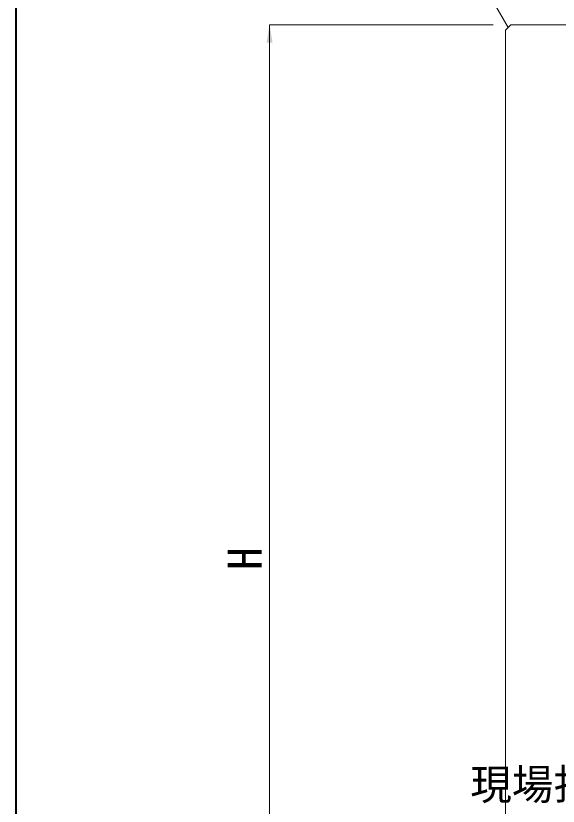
# Model space of a CAD drawing. Units: millimetres at full size; details may follow other scales. Extents: x 77366 to 106166, y -28085 to 6898.
# Drawn here: x 102366 to 102975, y -3610 to -2722 of the extents above; entities that cross this region are included whole.
import ezdxf
from ezdxf.enums import TextEntityAlignment as Align

# ---------------------------------------------------------------- set-up
doc = ezdxf.new("R2010")
doc.units = ezdxf.units.MM
doc.header["$LTSCALE"] = 50
for name, color, linetype, lineweight in [('図枠', 7, 'Continuous', 5), ('寸法線', 7, 'Continuous', 13), ('引出線', 4, 'Continuous', 13), ('本体', 2, 'Continuous', 20)]:
    doc.layers.add(name, color=color, linetype=linetype, lineweight=lineweight)
doc.styles.add('ＭＳ ゴシック', font='')
doc.styles.get('ＭＳ ゴシック').set_extended_font_data('MS Gothic')

# ---------------------------------------------------------------- blocks, each defined once
blk = doc.blocks.new('filled_arrow')
at = {"color": 0, "linetype": 'Continuous', "lineweight": -2}
blk.add_solid([(7.5, 1.25), (0, 0), (7.5, -1.25)], dxfattribs=at)

msp = doc.modelspace()

# ---------------------------------------------------------------- linework, layer by layer
at = {"layer": '図枠', "lineweight": 40}
msp.add_line((102365.8, -1525.36), (102365.8, -7065.36), dxfattribs=at)
at = {"layer": '寸法線'}
for p in [(102650.8, -3931.94), (102901.8, -2731.94)]:
    msp.add_line(p, (102650.8, -2731.94), dxfattribs=at)
at = {"layer": '引出線'}
msp.add_lwpolyline([(102918.8, -2734.94), (102818.73, -2561.62), (102756.34, -2561.62)], dxfattribs=at)
at = {"layer": '本体'}
for p, q in [((102921.8, -2731.94), (102915.8, -2737.94)), ((102921.8, -2731.94), (103909.8, -2731.94)), ((102915.8, -2737.94), (102915.8, -3931.94))]:
    msp.add_line(p, q, dxfattribs=at)

# ---------------------------------------------------------------- block references
at = {"layer": '寸法線', "xscale": 2.67, "yscale": 2.67, "rotation": 270}
msp.add_blockref('filled_arrow', (102650.8, -2731.94), dxfattribs=at)
at = {"layer": '引出線', "xscale": 0.133, "yscale": 0.133, "rotation": 120}
msp.add_blockref('filled_arrow', (102918.8, -2734.94), dxfattribs=at)

# ---------------------------------------------------------------- texts
at = {"layer": '寸法線', "style": 'ＭＳ ゴシック'}
msp.add_text('H', height=37.98, rotation=90, dxfattribs=at).set_placement((102622.8, -3331.94), align=Align.MIDDLE_CENTER)
at = {"layer": '引出線', "style": 'ＭＳ ゴシック'}
msp.add_text('現場打ちコンクリート', height=34.18, dxfattribs=at).set_placement((103342.52, -3568.58), align=Align.TOP_RIGHT)

doc.saveas('drawing.dxf')
